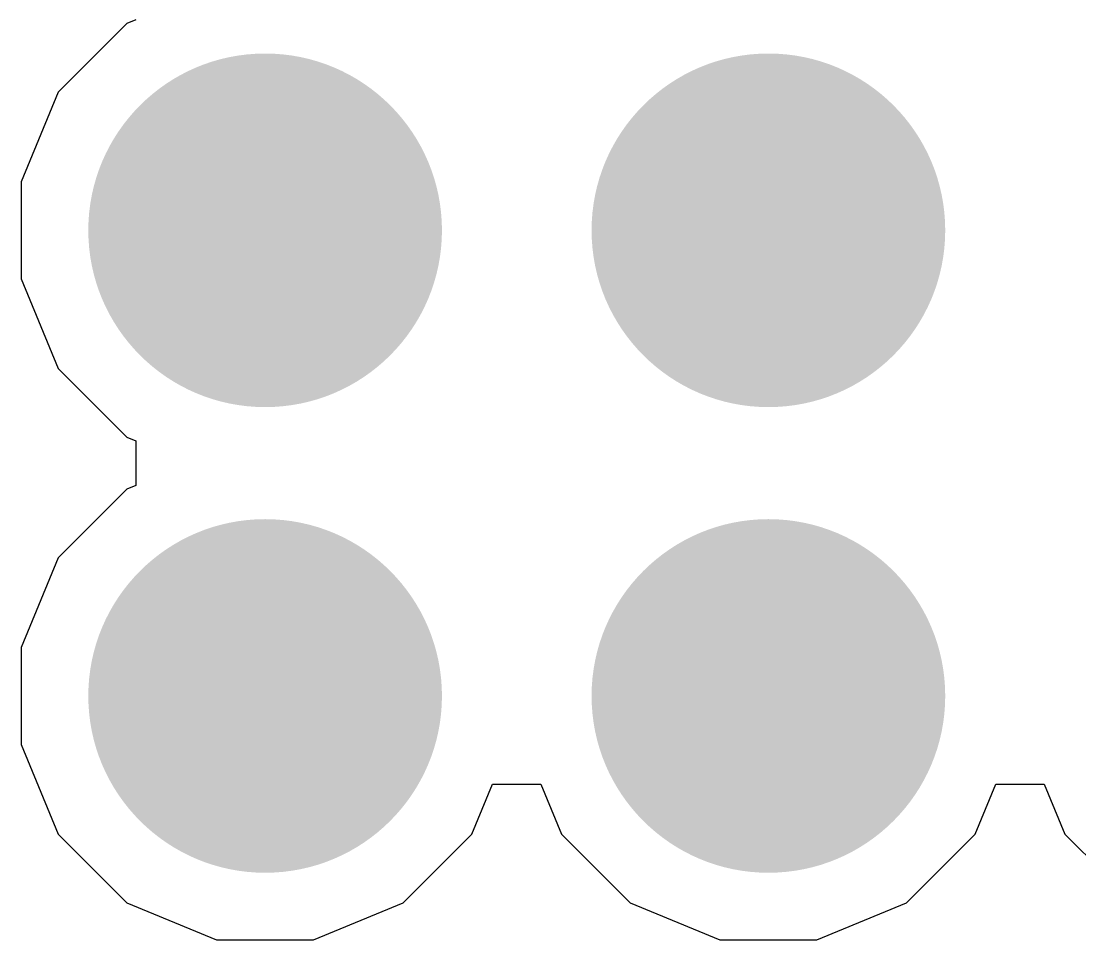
# Model space of a CAD drawing. Header units: inches. Extents: x -4 to 5258, y -4 to 5281.
# Drawn here: x 98.119 to 100.523, y 51.273 to 53.36 of the extents above; entities that cross this region are included whole.
import ezdxf

# ---------------------------------------------------------------- set-up
doc = ezdxf.new("R2010")
doc.units = ezdxf.units.IN
for name, color, linetype in [('Bottom Layer', 5, 'Continuous'), ('Bottom Solder', 6, 'Continuous'), ('Drill Drawing', 1, 'Continuous'), ('Layer 1', 16, 'Continuous'), ('Layer 2', 76, 'Continuous'), ('Top Layer', 1, 'Continuous'), ('Top Solder', 216, 'Continuous'), ('Via Holes', 16, 'Continuous')]:
    doc.layers.add(name, color=color, linetype=linetype)

msp = doc.modelspace()

# ---------------------------------------------------------------- hatches: boundary and pattern name
at = {"layer": 'Bottom Layer'}
h = msp.add_hatch(color=5, dxfattribs=at)
edge = h.paths.add_edge_path()
edge.add_arc((98.6729, 52.8851), 0.3, 0, 360)
h = msp.add_hatch(color=5, dxfattribs=at)
edge = h.paths.add_edge_path()
edge.add_arc((99.8159, 52.8851), 0.3, 0, 360)
h = msp.add_hatch(color=5, dxfattribs=at)
edge = h.paths.add_edge_path()
edge.add_arc((98.6729, 51.8274), 0.3, 0, 360)
h = msp.add_hatch(color=5, dxfattribs=at)
edge = h.paths.add_edge_path()
edge.add_arc((99.8159, 51.8274), 0.3, 0, 360)
at = {"layer": 'Bottom Solder'}
h = msp.add_hatch(color=6, dxfattribs=at)
edge = h.paths.add_edge_path()
edge.add_arc((98.6729, 52.8851), 0.4016, 0, 360)
h = msp.add_hatch(color=6, dxfattribs=at)
edge = h.paths.add_edge_path()
edge.add_arc((99.8159, 52.8851), 0.4016, 0, 360)
h = msp.add_hatch(color=6, dxfattribs=at)
edge = h.paths.add_edge_path()
edge.add_arc((98.6729, 51.8274), 0.4016, 0, 360)
h = msp.add_hatch(color=6, dxfattribs=at)
edge = h.paths.add_edge_path()
edge.add_arc((99.8159, 51.8274), 0.4016, 0, 360)
at = {"layer": 'Layer 1'}
h = msp.add_hatch(color=16, dxfattribs=at)
edge = h.paths.add_edge_path()
edge.add_arc((98.6729, 52.8851), 0.3, 0, 360)
h = msp.add_hatch(color=16, dxfattribs=at)
edge = h.paths.add_edge_path()
edge.add_arc((99.8159, 52.8851), 0.3, 0, 360)
h = msp.add_hatch(color=16, dxfattribs=at)
edge = h.paths.add_edge_path()
edge.add_arc((98.6729, 51.8274), 0.3, 0, 360)
h = msp.add_hatch(color=16, dxfattribs=at)
edge = h.paths.add_edge_path()
edge.add_arc((99.8159, 51.8274), 0.3, 0, 360)
at = {"layer": 'Layer 2'}
h = msp.add_hatch(color=76, dxfattribs=at)
edge = h.paths.add_edge_path()
edge.add_arc((98.6729, 52.8851), 0.3, 0, 360)
h = msp.add_hatch(color=76, dxfattribs=at)
edge = h.paths.add_edge_path()
edge.add_arc((99.8159, 52.8851), 0.3, 0, 360)
h = msp.add_hatch(color=76, dxfattribs=at)
edge = h.paths.add_edge_path()
edge.add_arc((98.6729, 51.8274), 0.3, 0, 360)
h = msp.add_hatch(color=76, dxfattribs=at)
edge = h.paths.add_edge_path()
edge.add_arc((99.8159, 51.8274), 0.3, 0, 360)
at = {"layer": 'Top Layer'}
h = msp.add_hatch(color=1, dxfattribs=at)
edge = h.paths.add_edge_path()
edge.add_arc((98.6729, 52.8851), 0.3, 0, 360)
h = msp.add_hatch(color=1, dxfattribs=at)
edge = h.paths.add_edge_path()
edge.add_arc((99.8159, 52.8851), 0.3, 0, 360)
h = msp.add_hatch(color=1, dxfattribs=at)
edge = h.paths.add_edge_path()
edge.add_arc((98.6729, 51.8274), 0.3, 0, 360)
h = msp.add_hatch(color=1, dxfattribs=at)
edge = h.paths.add_edge_path()
edge.add_arc((99.8159, 51.8274), 0.3, 0, 360)
at = {"layer": 'Top Solder'}
h = msp.add_hatch(color=216, dxfattribs=at)
edge = h.paths.add_edge_path()
edge.add_arc((98.6729, 52.8851), 0.4016, 0, 360)
h = msp.add_hatch(color=216, dxfattribs=at)
edge = h.paths.add_edge_path()
edge.add_arc((99.8159, 52.8851), 0.4016, 0, 360)
h = msp.add_hatch(color=216, dxfattribs=at)
edge = h.paths.add_edge_path()
edge.add_arc((98.6729, 51.8274), 0.4016, 0, 360)
h = msp.add_hatch(color=216, dxfattribs=at)
edge = h.paths.add_edge_path()
edge.add_arc((99.8159, 51.8274), 0.4016, 0, 360)
at = {"layer": 'Via Holes'}
h = msp.add_hatch(color=7, dxfattribs=at)
edge = h.paths.add_edge_path()
edge.add_arc((98.6729, 52.8851), 0.15, 0, 360)
h = msp.add_hatch(color=7, dxfattribs=at)
edge = h.paths.add_edge_path()
edge.add_arc((99.8159, 52.8851), 0.15, 0, 360)
h = msp.add_hatch(color=7, dxfattribs=at)
edge = h.paths.add_edge_path()
edge.add_arc((98.6729, 51.8274), 0.15, 0, 360)
h = msp.add_hatch(color=7, dxfattribs=at)
edge = h.paths.add_edge_path()
edge.add_arc((99.8159, 51.8274), 0.15, 0, 360)

# ---------------------------------------------------------------- linework, layer by layer
at = {"layer": 'Drill Drawing'}
for points in [[(98.5459, 53.0121, 0.0508, 0.0508, 0), (98.5459, 53.1391, 0.0508, 0.0508, 0)], [(98.5459, 53.1391, 0.0508, 0.0508, 0), (98.7999, 53.1391, 0.0508, 0.0508, 0)], [(98.7999, 53.0121, 0.0508, 0.0508, 0), (98.7999, 53.1391, 0.0508, 0.0508, 0)], [(99.6889, 53.0121, 0.0508, 0.0508, 0), (99.6889, 53.1391, 0.0508, 0.0508, 0)], [(99.6889, 53.1391, 0.0508, 0.0508, 0), (99.9429, 53.1391, 0.0508, 0.0508, 0)], [(99.9429, 53.0121, 0.0508, 0.0508, 0), (99.9429, 53.1391, 0.0508, 0.0508, 0)], [(98.5967, 52.9613, 0.0508, 0.0508, 0), (98.5967, 53.0375, 0.0508, 0.0508, 0)], [(98.5967, 53.0375, 0.0508, 0.0508, 0), (98.7491, 53.0375, 0.0508, 0.0508, 0)], [(98.7491, 52.9613, 0.0508, 0.0508, 0), (98.7491, 53.0375, 0.0508, 0.0508, 0)], [(99.7397, 52.9613, 0.0508, 0.0508, 0), (99.7397, 53.0375, 0.0508, 0.0508, 0)], [(99.7397, 53.0375, 0.0508, 0.0508, 0), (99.8921, 53.0375, 0.0508, 0.0508, 0)], [(99.8921, 52.9613, 0.0508, 0.0508, 0), (99.8921, 53.0375, 0.0508, 0.0508, 0)], [(98.4189, 52.7581, 0.0508, 0.0508, 0), (98.4189, 53.0121, 0.0508, 0.0508, 0)], [(98.4189, 53.0121, 0.0508, 0.0508, 0), (98.5459, 53.0121, 0.0508, 0.0508, 0)], [(98.7999, 53.0121, 0.0508, 0.0508, 0), (98.9269, 53.0121, 0.0508, 0.0508, 0)], [(98.9269, 52.7581, 0.0508, 0.0508, 0), (98.9269, 53.0121, 0.0508, 0.0508, 0)], [(99.5619, 52.7581, 0.0508, 0.0508, 0), (99.5619, 53.0121, 0.0508, 0.0508, 0)], [(99.5619, 53.0121, 0.0508, 0.0508, 0), (99.6889, 53.0121, 0.0508, 0.0508, 0)], [(99.9429, 53.0121, 0.0508, 0.0508, 0), (100.0699, 53.0121, 0.0508, 0.0508, 0)], [(100.0699, 52.7581, 0.0508, 0.0508, 0), (100.0699, 53.0121, 0.0508, 0.0508, 0)], [(98.5205, 52.8089, 0.0508, 0.0508, 0), (98.5205, 52.9613, 0.0508, 0.0508, 0)], [(98.5205, 52.9613, 0.0508, 0.0508, 0), (98.5967, 52.9613, 0.0508, 0.0508, 0)], [(98.7491, 52.9613, 0.0508, 0.0508, 0), (98.8253, 52.9613, 0.0508, 0.0508, 0)], [(98.8253, 52.8089, 0.0508, 0.0508, 0), (98.8253, 52.9613, 0.0508, 0.0508, 0)], [(99.6635, 52.8089, 0.0508, 0.0508, 0), (99.6635, 52.9613, 0.0508, 0.0508, 0)], [(99.6635, 52.9613, 0.0508, 0.0508, 0), (99.7397, 52.9613, 0.0508, 0.0508, 0)], [(99.8921, 52.9613, 0.0508, 0.0508, 0), (99.9683, 52.9613, 0.0508, 0.0508, 0)], [(99.9683, 52.8089, 0.0508, 0.0508, 0), (99.9683, 52.9613, 0.0508, 0.0508, 0)], [(98.5205, 52.8089, 0.0508, 0.0508, 0), (98.5967, 52.8089, 0.0508, 0.0508, 0)], [(98.5967, 52.7327, 0.0508, 0.0508, 0), (98.5967, 52.8089, 0.0508, 0.0508, 0)], [(98.7491, 52.8089, 0.0508, 0.0508, 0), (98.8253, 52.8089, 0.0508, 0.0508, 0)], [(98.7491, 52.7327, 0.0508, 0.0508, 0), (98.7491, 52.8089, 0.0508, 0.0508, 0)], [(99.6635, 52.8089, 0.0508, 0.0508, 0), (99.7397, 52.8089, 0.0508, 0.0508, 0)], [(99.7397, 52.7327, 0.0508, 0.0508, 0), (99.7397, 52.8089, 0.0508, 0.0508, 0)], [(99.8921, 52.8089, 0.0508, 0.0508, 0), (99.9683, 52.8089, 0.0508, 0.0508, 0)], [(99.8921, 52.7327, 0.0508, 0.0508, 0), (99.8921, 52.8089, 0.0508, 0.0508, 0)], [(98.4189, 52.7581, 0.0508, 0.0508, 0), (98.5459, 52.7581, 0.0508, 0.0508, 0)], [(98.5459, 52.6311, 0.0508, 0.0508, 0), (98.5459, 52.7581, 0.0508, 0.0508, 0)], [(98.7999, 52.7581, 0.0508, 0.0508, 0), (98.9269, 52.7581, 0.0508, 0.0508, 0)], [(98.7999, 52.6311, 0.0508, 0.0508, 0), (98.7999, 52.7581, 0.0508, 0.0508, 0)], [(99.5619, 52.7581, 0.0508, 0.0508, 0), (99.6889, 52.7581, 0.0508, 0.0508, 0)], [(99.6889, 52.6311, 0.0508, 0.0508, 0), (99.6889, 52.7581, 0.0508, 0.0508, 0)], [(99.9429, 52.7581, 0.0508, 0.0508, 0), (100.0699, 52.7581, 0.0508, 0.0508, 0)], [(99.9429, 52.6311, 0.0508, 0.0508, 0), (99.9429, 52.7581, 0.0508, 0.0508, 0)], [(98.5967, 52.7327, 0.0508, 0.0508, 0), (98.7491, 52.7327, 0.0508, 0.0508, 0)], [(99.7397, 52.7327, 0.0508, 0.0508, 0), (99.8921, 52.7327, 0.0508, 0.0508, 0)], [(98.5459, 52.6311, 0.0508, 0.0508, 0), (98.7999, 52.6311, 0.0508, 0.0508, 0)], [(99.6889, 52.6311, 0.0508, 0.0508, 0), (99.9429, 52.6311, 0.0508, 0.0508, 0)], [(98.5459, 51.9544, 0.0508, 0.0508, 0), (98.5459, 52.0814, 0.0508, 0.0508, 0)], [(98.5459, 52.0814, 0.0508, 0.0508, 0), (98.7999, 52.0814, 0.0508, 0.0508, 0)], [(98.7999, 51.9544, 0.0508, 0.0508, 0), (98.7999, 52.0814, 0.0508, 0.0508, 0)], [(99.6889, 51.9544, 0.0508, 0.0508, 0), (99.6889, 52.0814, 0.0508, 0.0508, 0)], [(99.6889, 52.0814, 0.0508, 0.0508, 0), (99.9429, 52.0814, 0.0508, 0.0508, 0)], [(99.9429, 51.9544, 0.0508, 0.0508, 0), (99.9429, 52.0814, 0.0508, 0.0508, 0)], [(98.5967, 51.9036, 0.0508, 0.0508, 0), (98.5967, 51.9798, 0.0508, 0.0508, 0)], [(98.5967, 51.9798, 0.0508, 0.0508, 0), (98.7491, 51.9798, 0.0508, 0.0508, 0)], [(98.7491, 51.9036, 0.0508, 0.0508, 0), (98.7491, 51.9798, 0.0508, 0.0508, 0)], [(99.7397, 51.9036, 0.0508, 0.0508, 0), (99.7397, 51.9798, 0.0508, 0.0508, 0)], [(99.7397, 51.9798, 0.0508, 0.0508, 0), (99.8921, 51.9798, 0.0508, 0.0508, 0)], [(99.8921, 51.9036, 0.0508, 0.0508, 0), (99.8921, 51.9798, 0.0508, 0.0508, 0)], [(98.4189, 51.7004, 0.0508, 0.0508, 0), (98.4189, 51.9544, 0.0508, 0.0508, 0)], [(98.4189, 51.9544, 0.0508, 0.0508, 0), (98.5459, 51.9544, 0.0508, 0.0508, 0)], [(98.7999, 51.9544, 0.0508, 0.0508, 0), (98.9269, 51.9544, 0.0508, 0.0508, 0)], [(98.9269, 51.7004, 0.0508, 0.0508, 0), (98.9269, 51.9544, 0.0508, 0.0508, 0)], [(99.5619, 51.7004, 0.0508, 0.0508, 0), (99.5619, 51.9544, 0.0508, 0.0508, 0)], [(99.5619, 51.9544, 0.0508, 0.0508, 0), (99.6889, 51.9544, 0.0508, 0.0508, 0)], [(99.9429, 51.9544, 0.0508, 0.0508, 0), (100.0699, 51.9544, 0.0508, 0.0508, 0)], [(100.0699, 51.7004, 0.0508, 0.0508, 0), (100.0699, 51.9544, 0.0508, 0.0508, 0)], [(98.5205, 51.7512, 0.0508, 0.0508, 0), (98.5205, 51.9036, 0.0508, 0.0508, 0)], [(98.5205, 51.9036, 0.0508, 0.0508, 0), (98.5967, 51.9036, 0.0508, 0.0508, 0)], [(98.7491, 51.9036, 0.0508, 0.0508, 0), (98.8253, 51.9036, 0.0508, 0.0508, 0)], [(98.8253, 51.7512, 0.0508, 0.0508, 0), (98.8253, 51.9036, 0.0508, 0.0508, 0)], [(99.6635, 51.7512, 0.0508, 0.0508, 0), (99.6635, 51.9036, 0.0508, 0.0508, 0)], [(99.6635, 51.9036, 0.0508, 0.0508, 0), (99.7397, 51.9036, 0.0508, 0.0508, 0)], [(99.8921, 51.9036, 0.0508, 0.0508, 0), (99.9683, 51.9036, 0.0508, 0.0508, 0)], [(99.9683, 51.7512, 0.0508, 0.0508, 0), (99.9683, 51.9036, 0.0508, 0.0508, 0)], [(98.5205, 51.7512, 0.0508, 0.0508, 0), (98.5967, 51.7512, 0.0508, 0.0508, 0)], [(98.5967, 51.675, 0.0508, 0.0508, 0), (98.5967, 51.7512, 0.0508, 0.0508, 0)], [(98.7491, 51.7512, 0.0508, 0.0508, 0), (98.8253, 51.7512, 0.0508, 0.0508, 0)], [(98.7491, 51.675, 0.0508, 0.0508, 0), (98.7491, 51.7512, 0.0508, 0.0508, 0)], [(99.6635, 51.7512, 0.0508, 0.0508, 0), (99.7397, 51.7512, 0.0508, 0.0508, 0)], [(99.7397, 51.675, 0.0508, 0.0508, 0), (99.7397, 51.7512, 0.0508, 0.0508, 0)], [(99.8921, 51.7512, 0.0508, 0.0508, 0), (99.9683, 51.7512, 0.0508, 0.0508, 0)], [(99.8921, 51.675, 0.0508, 0.0508, 0), (99.8921, 51.7512, 0.0508, 0.0508, 0)], [(98.4189, 51.7004, 0.0508, 0.0508, 0), (98.5459, 51.7004, 0.0508, 0.0508, 0)], [(98.5459, 51.5734, 0.0508, 0.0508, 0), (98.5459, 51.7004, 0.0508, 0.0508, 0)], [(98.7999, 51.7004, 0.0508, 0.0508, 0), (98.9269, 51.7004, 0.0508, 0.0508, 0)], [(98.7999, 51.5734, 0.0508, 0.0508, 0), (98.7999, 51.7004, 0.0508, 0.0508, 0)], [(99.5619, 51.7004, 0.0508, 0.0508, 0), (99.6889, 51.7004, 0.0508, 0.0508, 0)], [(99.6889, 51.5734, 0.0508, 0.0508, 0), (99.6889, 51.7004, 0.0508, 0.0508, 0)], [(99.9429, 51.7004, 0.0508, 0.0508, 0), (100.0699, 51.7004, 0.0508, 0.0508, 0)], [(99.9429, 51.5734, 0.0508, 0.0508, 0), (99.9429, 51.7004, 0.0508, 0.0508, 0)], [(98.5967, 51.675, 0.0508, 0.0508, 0), (98.7491, 51.675, 0.0508, 0.0508, 0)], [(99.7397, 51.675, 0.0508, 0.0508, 0), (99.8921, 51.675, 0.0508, 0.0508, 0)], [(98.5459, 51.5734, 0.0508, 0.0508, 0), (98.7999, 51.5734, 0.0508, 0.0508, 0)], [(99.6889, 51.5734, 0.0508, 0.0508, 0), (99.9429, 51.5734, 0.0508, 0.0508, 0)]]:
    msp.add_lwpolyline(points, format="xyseb", dxfattribs=at)
for points in [[(98.5332, 53.1391, 0.0254, 0.0254, 1), (98.5586, 53.1391, 0.0254, 0.0254, 1)], [(98.5332, 53.1391, 0.0254, 0.0254, 1), (98.5586, 53.1391, 0.0254, 0.0254, 1)], [(98.7872, 53.1391, 0.0254, 0.0254, 1), (98.8126, 53.1391, 0.0254, 0.0254, 1)], [(98.7872, 53.1391, 0.0254, 0.0254, 1), (98.8126, 53.1391, 0.0254, 0.0254, 1)], [(99.6762, 53.1391, 0.0254, 0.0254, 1), (99.7016, 53.1391, 0.0254, 0.0254, 1)], [(99.6762, 53.1391, 0.0254, 0.0254, 1), (99.7016, 53.1391, 0.0254, 0.0254, 1)], [(99.9302, 53.1391, 0.0254, 0.0254, 1), (99.9556, 53.1391, 0.0254, 0.0254, 1)], [(99.9302, 53.1391, 0.0254, 0.0254, 1), (99.9556, 53.1391, 0.0254, 0.0254, 1)], [(98.584, 53.0375, 0.0254, 0.0254, 1), (98.6094, 53.0375, 0.0254, 0.0254, 1)], [(98.584, 53.0375, 0.0254, 0.0254, 1), (98.6094, 53.0375, 0.0254, 0.0254, 1)], [(98.7364, 53.0375, 0.0254, 0.0254, 1), (98.7618, 53.0375, 0.0254, 0.0254, 1)], [(98.7364, 53.0375, 0.0254, 0.0254, 1), (98.7618, 53.0375, 0.0254, 0.0254, 1)], [(99.727, 53.0375, 0.0254, 0.0254, 1), (99.7524, 53.0375, 0.0254, 0.0254, 1)], [(99.727, 53.0375, 0.0254, 0.0254, 1), (99.7524, 53.0375, 0.0254, 0.0254, 1)], [(99.8794, 53.0375, 0.0254, 0.0254, 1), (99.9048, 53.0375, 0.0254, 0.0254, 1)], [(99.8794, 53.0375, 0.0254, 0.0254, 1), (99.9048, 53.0375, 0.0254, 0.0254, 1)], [(98.4062, 53.0121, 0.0254, 0.0254, 1), (98.4316, 53.0121, 0.0254, 0.0254, 1)], [(98.4062, 53.0121, 0.0254, 0.0254, 1), (98.4316, 53.0121, 0.0254, 0.0254, 1)], [(98.5332, 53.0121, 0.0254, 0.0254, 1), (98.5586, 53.0121, 0.0254, 0.0254, 1)], [(98.5332, 53.0121, 0.0254, 0.0254, 1), (98.5586, 53.0121, 0.0254, 0.0254, 1)], [(98.7872, 53.0121, 0.0254, 0.0254, 1), (98.8126, 53.0121, 0.0254, 0.0254, 1)], [(98.7872, 53.0121, 0.0254, 0.0254, 1), (98.8126, 53.0121, 0.0254, 0.0254, 1)], [(98.9142, 53.0121, 0.0254, 0.0254, 1), (98.9396, 53.0121, 0.0254, 0.0254, 1)], [(98.9142, 53.0121, 0.0254, 0.0254, 1), (98.9396, 53.0121, 0.0254, 0.0254, 1)], [(99.5492, 53.0121, 0.0254, 0.0254, 1), (99.5746, 53.0121, 0.0254, 0.0254, 1)], [(99.5492, 53.0121, 0.0254, 0.0254, 1), (99.5746, 53.0121, 0.0254, 0.0254, 1)], [(99.6762, 53.0121, 0.0254, 0.0254, 1), (99.7016, 53.0121, 0.0254, 0.0254, 1)], [(99.6762, 53.0121, 0.0254, 0.0254, 1), (99.7016, 53.0121, 0.0254, 0.0254, 1)], [(99.9302, 53.0121, 0.0254, 0.0254, 1), (99.9556, 53.0121, 0.0254, 0.0254, 1)], [(99.9302, 53.0121, 0.0254, 0.0254, 1), (99.9556, 53.0121, 0.0254, 0.0254, 1)], [(100.0572, 53.0121, 0.0254, 0.0254, 1), (100.0826, 53.0121, 0.0254, 0.0254, 1)], [(100.0572, 53.0121, 0.0254, 0.0254, 1), (100.0826, 53.0121, 0.0254, 0.0254, 1)], [(98.5078, 52.9613, 0.0254, 0.0254, 1), (98.5332, 52.9613, 0.0254, 0.0254, 1)], [(98.5078, 52.9613, 0.0254, 0.0254, 1), (98.5332, 52.9613, 0.0254, 0.0254, 1)], [(98.584, 52.9613, 0.0254, 0.0254, 1), (98.6094, 52.9613, 0.0254, 0.0254, 1)], [(98.584, 52.9613, 0.0254, 0.0254, 1), (98.6094, 52.9613, 0.0254, 0.0254, 1)], [(98.7364, 52.9613, 0.0254, 0.0254, 1), (98.7618, 52.9613, 0.0254, 0.0254, 1)], [(98.7364, 52.9613, 0.0254, 0.0254, 1), (98.7618, 52.9613, 0.0254, 0.0254, 1)], [(98.8126, 52.9613, 0.0254, 0.0254, 1), (98.838, 52.9613, 0.0254, 0.0254, 1)], [(98.8126, 52.9613, 0.0254, 0.0254, 1), (98.838, 52.9613, 0.0254, 0.0254, 1)], [(99.6508, 52.9613, 0.0254, 0.0254, 1), (99.6762, 52.9613, 0.0254, 0.0254, 1)], [(99.6508, 52.9613, 0.0254, 0.0254, 1), (99.6762, 52.9613, 0.0254, 0.0254, 1)], [(99.727, 52.9613, 0.0254, 0.0254, 1), (99.7524, 52.9613, 0.0254, 0.0254, 1)], [(99.727, 52.9613, 0.0254, 0.0254, 1), (99.7524, 52.9613, 0.0254, 0.0254, 1)], [(99.8794, 52.9613, 0.0254, 0.0254, 1), (99.9048, 52.9613, 0.0254, 0.0254, 1)], [(99.8794, 52.9613, 0.0254, 0.0254, 1), (99.9048, 52.9613, 0.0254, 0.0254, 1)], [(99.9556, 52.9613, 0.0254, 0.0254, 1), (99.981, 52.9613, 0.0254, 0.0254, 1)], [(99.9556, 52.9613, 0.0254, 0.0254, 1), (99.981, 52.9613, 0.0254, 0.0254, 1)], [(98.5078, 52.8089, 0.0254, 0.0254, 1), (98.5332, 52.8089, 0.0254, 0.0254, 1)], [(98.5078, 52.8089, 0.0254, 0.0254, 1), (98.5332, 52.8089, 0.0254, 0.0254, 1)], [(98.584, 52.8089, 0.0254, 0.0254, 1), (98.6094, 52.8089, 0.0254, 0.0254, 1)], [(98.584, 52.8089, 0.0254, 0.0254, 1), (98.6094, 52.8089, 0.0254, 0.0254, 1)], [(98.7364, 52.8089, 0.0254, 0.0254, 1), (98.7618, 52.8089, 0.0254, 0.0254, 1)], [(98.7364, 52.8089, 0.0254, 0.0254, 1), (98.7618, 52.8089, 0.0254, 0.0254, 1)], [(98.8126, 52.8089, 0.0254, 0.0254, 1), (98.838, 52.8089, 0.0254, 0.0254, 1)], [(98.8126, 52.8089, 0.0254, 0.0254, 1), (98.838, 52.8089, 0.0254, 0.0254, 1)], [(99.6508, 52.8089, 0.0254, 0.0254, 1), (99.6762, 52.8089, 0.0254, 0.0254, 1)], [(99.6508, 52.8089, 0.0254, 0.0254, 1), (99.6762, 52.8089, 0.0254, 0.0254, 1)], [(99.727, 52.8089, 0.0254, 0.0254, 1), (99.7524, 52.8089, 0.0254, 0.0254, 1)], [(99.727, 52.8089, 0.0254, 0.0254, 1), (99.7524, 52.8089, 0.0254, 0.0254, 1)], [(99.8794, 52.8089, 0.0254, 0.0254, 1), (99.9048, 52.8089, 0.0254, 0.0254, 1)], [(99.8794, 52.8089, 0.0254, 0.0254, 1), (99.9048, 52.8089, 0.0254, 0.0254, 1)], [(99.9556, 52.8089, 0.0254, 0.0254, 1), (99.981, 52.8089, 0.0254, 0.0254, 1)], [(99.9556, 52.8089, 0.0254, 0.0254, 1), (99.981, 52.8089, 0.0254, 0.0254, 1)], [(98.4062, 52.7581, 0.0254, 0.0254, 1), (98.4316, 52.7581, 0.0254, 0.0254, 1)], [(98.4062, 52.7581, 0.0254, 0.0254, 1), (98.4316, 52.7581, 0.0254, 0.0254, 1)], [(98.5332, 52.7581, 0.0254, 0.0254, 1), (98.5586, 52.7581, 0.0254, 0.0254, 1)], [(98.5332, 52.7581, 0.0254, 0.0254, 1), (98.5586, 52.7581, 0.0254, 0.0254, 1)], [(98.7872, 52.7581, 0.0254, 0.0254, 1), (98.8126, 52.7581, 0.0254, 0.0254, 1)], [(98.7872, 52.7581, 0.0254, 0.0254, 1), (98.8126, 52.7581, 0.0254, 0.0254, 1)], [(98.9142, 52.7581, 0.0254, 0.0254, 1), (98.9396, 52.7581, 0.0254, 0.0254, 1)], [(98.9142, 52.7581, 0.0254, 0.0254, 1), (98.9396, 52.7581, 0.0254, 0.0254, 1)], [(99.5492, 52.7581, 0.0254, 0.0254, 1), (99.5746, 52.7581, 0.0254, 0.0254, 1)], [(99.5492, 52.7581, 0.0254, 0.0254, 1), (99.5746, 52.7581, 0.0254, 0.0254, 1)], [(99.6762, 52.7581, 0.0254, 0.0254, 1), (99.7016, 52.7581, 0.0254, 0.0254, 1)], [(99.6762, 52.7581, 0.0254, 0.0254, 1), (99.7016, 52.7581, 0.0254, 0.0254, 1)], [(99.9302, 52.7581, 0.0254, 0.0254, 1), (99.9556, 52.7581, 0.0254, 0.0254, 1)], [(99.9302, 52.7581, 0.0254, 0.0254, 1), (99.9556, 52.7581, 0.0254, 0.0254, 1)], [(100.0572, 52.7581, 0.0254, 0.0254, 1), (100.0826, 52.7581, 0.0254, 0.0254, 1)], [(100.0572, 52.7581, 0.0254, 0.0254, 1), (100.0826, 52.7581, 0.0254, 0.0254, 1)], [(98.584, 52.7327, 0.0254, 0.0254, 1), (98.6094, 52.7327, 0.0254, 0.0254, 1)], [(98.584, 52.7327, 0.0254, 0.0254, 1), (98.6094, 52.7327, 0.0254, 0.0254, 1)], [(98.7364, 52.7327, 0.0254, 0.0254, 1), (98.7618, 52.7327, 0.0254, 0.0254, 1)], [(98.7364, 52.7327, 0.0254, 0.0254, 1), (98.7618, 52.7327, 0.0254, 0.0254, 1)], [(99.727, 52.7327, 0.0254, 0.0254, 1), (99.7524, 52.7327, 0.0254, 0.0254, 1)], [(99.727, 52.7327, 0.0254, 0.0254, 1), (99.7524, 52.7327, 0.0254, 0.0254, 1)], [(99.8794, 52.7327, 0.0254, 0.0254, 1), (99.9048, 52.7327, 0.0254, 0.0254, 1)], [(99.8794, 52.7327, 0.0254, 0.0254, 1), (99.9048, 52.7327, 0.0254, 0.0254, 1)], [(98.5332, 52.6311, 0.0254, 0.0254, 1), (98.5586, 52.6311, 0.0254, 0.0254, 1)], [(98.5332, 52.6311, 0.0254, 0.0254, 1), (98.5586, 52.6311, 0.0254, 0.0254, 1)], [(98.7872, 52.6311, 0.0254, 0.0254, 1), (98.8126, 52.6311, 0.0254, 0.0254, 1)], [(98.7872, 52.6311, 0.0254, 0.0254, 1), (98.8126, 52.6311, 0.0254, 0.0254, 1)], [(99.6762, 52.6311, 0.0254, 0.0254, 1), (99.7016, 52.6311, 0.0254, 0.0254, 1)], [(99.6762, 52.6311, 0.0254, 0.0254, 1), (99.7016, 52.6311, 0.0254, 0.0254, 1)], [(99.9302, 52.6311, 0.0254, 0.0254, 1), (99.9556, 52.6311, 0.0254, 0.0254, 1)], [(99.9302, 52.6311, 0.0254, 0.0254, 1), (99.9556, 52.6311, 0.0254, 0.0254, 1)], [(98.5332, 52.0814, 0.0254, 0.0254, 1), (98.5586, 52.0814, 0.0254, 0.0254, 1)], [(98.5332, 52.0814, 0.0254, 0.0254, 1), (98.5586, 52.0814, 0.0254, 0.0254, 1)], [(98.7872, 52.0814, 0.0254, 0.0254, 1), (98.8126, 52.0814, 0.0254, 0.0254, 1)], [(98.7872, 52.0814, 0.0254, 0.0254, 1), (98.8126, 52.0814, 0.0254, 0.0254, 1)], [(99.6762, 52.0814, 0.0254, 0.0254, 1), (99.7016, 52.0814, 0.0254, 0.0254, 1)], [(99.6762, 52.0814, 0.0254, 0.0254, 1), (99.7016, 52.0814, 0.0254, 0.0254, 1)], [(99.9302, 52.0814, 0.0254, 0.0254, 1), (99.9556, 52.0814, 0.0254, 0.0254, 1)], [(99.9302, 52.0814, 0.0254, 0.0254, 1), (99.9556, 52.0814, 0.0254, 0.0254, 1)], [(98.584, 51.9798, 0.0254, 0.0254, 1), (98.6094, 51.9798, 0.0254, 0.0254, 1)], [(98.584, 51.9798, 0.0254, 0.0254, 1), (98.6094, 51.9798, 0.0254, 0.0254, 1)], [(98.7364, 51.9798, 0.0254, 0.0254, 1), (98.7618, 51.9798, 0.0254, 0.0254, 1)], [(98.7364, 51.9798, 0.0254, 0.0254, 1), (98.7618, 51.9798, 0.0254, 0.0254, 1)], [(99.727, 51.9798, 0.0254, 0.0254, 1), (99.7524, 51.9798, 0.0254, 0.0254, 1)], [(99.727, 51.9798, 0.0254, 0.0254, 1), (99.7524, 51.9798, 0.0254, 0.0254, 1)], [(99.8794, 51.9798, 0.0254, 0.0254, 1), (99.9048, 51.9798, 0.0254, 0.0254, 1)], [(99.8794, 51.9798, 0.0254, 0.0254, 1), (99.9048, 51.9798, 0.0254, 0.0254, 1)], [(98.4062, 51.9544, 0.0254, 0.0254, 1), (98.4316, 51.9544, 0.0254, 0.0254, 1)], [(98.4062, 51.9544, 0.0254, 0.0254, 1), (98.4316, 51.9544, 0.0254, 0.0254, 1)], [(98.5332, 51.9544, 0.0254, 0.0254, 1), (98.5586, 51.9544, 0.0254, 0.0254, 1)], [(98.5332, 51.9544, 0.0254, 0.0254, 1), (98.5586, 51.9544, 0.0254, 0.0254, 1)], [(98.7872, 51.9544, 0.0254, 0.0254, 1), (98.8126, 51.9544, 0.0254, 0.0254, 1)], [(98.7872, 51.9544, 0.0254, 0.0254, 1), (98.8126, 51.9544, 0.0254, 0.0254, 1)], [(98.9142, 51.9544, 0.0254, 0.0254, 1), (98.9396, 51.9544, 0.0254, 0.0254, 1)], [(98.9142, 51.9544, 0.0254, 0.0254, 1), (98.9396, 51.9544, 0.0254, 0.0254, 1)], [(99.5492, 51.9544, 0.0254, 0.0254, 1), (99.5746, 51.9544, 0.0254, 0.0254, 1)], [(99.5492, 51.9544, 0.0254, 0.0254, 1), (99.5746, 51.9544, 0.0254, 0.0254, 1)], [(99.6762, 51.9544, 0.0254, 0.0254, 1), (99.7016, 51.9544, 0.0254, 0.0254, 1)], [(99.6762, 51.9544, 0.0254, 0.0254, 1), (99.7016, 51.9544, 0.0254, 0.0254, 1)], [(99.9302, 51.9544, 0.0254, 0.0254, 1), (99.9556, 51.9544, 0.0254, 0.0254, 1)], [(99.9302, 51.9544, 0.0254, 0.0254, 1), (99.9556, 51.9544, 0.0254, 0.0254, 1)], [(100.0572, 51.9544, 0.0254, 0.0254, 1), (100.0826, 51.9544, 0.0254, 0.0254, 1)], [(100.0572, 51.9544, 0.0254, 0.0254, 1), (100.0826, 51.9544, 0.0254, 0.0254, 1)], [(98.5078, 51.9036, 0.0254, 0.0254, 1), (98.5332, 51.9036, 0.0254, 0.0254, 1)], [(98.5078, 51.9036, 0.0254, 0.0254, 1), (98.5332, 51.9036, 0.0254, 0.0254, 1)], [(98.584, 51.9036, 0.0254, 0.0254, 1), (98.6094, 51.9036, 0.0254, 0.0254, 1)], [(98.584, 51.9036, 0.0254, 0.0254, 1), (98.6094, 51.9036, 0.0254, 0.0254, 1)], [(98.7364, 51.9036, 0.0254, 0.0254, 1), (98.7618, 51.9036, 0.0254, 0.0254, 1)], [(98.7364, 51.9036, 0.0254, 0.0254, 1), (98.7618, 51.9036, 0.0254, 0.0254, 1)], [(98.8126, 51.9036, 0.0254, 0.0254, 1), (98.838, 51.9036, 0.0254, 0.0254, 1)], [(98.8126, 51.9036, 0.0254, 0.0254, 1), (98.838, 51.9036, 0.0254, 0.0254, 1)], [(99.6508, 51.9036, 0.0254, 0.0254, 1), (99.6762, 51.9036, 0.0254, 0.0254, 1)], [(99.6508, 51.9036, 0.0254, 0.0254, 1), (99.6762, 51.9036, 0.0254, 0.0254, 1)], [(99.727, 51.9036, 0.0254, 0.0254, 1), (99.7524, 51.9036, 0.0254, 0.0254, 1)], [(99.727, 51.9036, 0.0254, 0.0254, 1), (99.7524, 51.9036, 0.0254, 0.0254, 1)], [(99.8794, 51.9036, 0.0254, 0.0254, 1), (99.9048, 51.9036, 0.0254, 0.0254, 1)], [(99.8794, 51.9036, 0.0254, 0.0254, 1), (99.9048, 51.9036, 0.0254, 0.0254, 1)], [(99.9556, 51.9036, 0.0254, 0.0254, 1), (99.981, 51.9036, 0.0254, 0.0254, 1)], [(99.9556, 51.9036, 0.0254, 0.0254, 1), (99.981, 51.9036, 0.0254, 0.0254, 1)], [(98.5078, 51.7512, 0.0254, 0.0254, 1), (98.5332, 51.7512, 0.0254, 0.0254, 1)], [(98.5078, 51.7512, 0.0254, 0.0254, 1), (98.5332, 51.7512, 0.0254, 0.0254, 1)], [(98.584, 51.7512, 0.0254, 0.0254, 1), (98.6094, 51.7512, 0.0254, 0.0254, 1)], [(98.584, 51.7512, 0.0254, 0.0254, 1), (98.6094, 51.7512, 0.0254, 0.0254, 1)], [(98.7364, 51.7512, 0.0254, 0.0254, 1), (98.7618, 51.7512, 0.0254, 0.0254, 1)], [(98.7364, 51.7512, 0.0254, 0.0254, 1), (98.7618, 51.7512, 0.0254, 0.0254, 1)], [(98.8126, 51.7512, 0.0254, 0.0254, 1), (98.838, 51.7512, 0.0254, 0.0254, 1)], [(98.8126, 51.7512, 0.0254, 0.0254, 1), (98.838, 51.7512, 0.0254, 0.0254, 1)], [(99.6508, 51.7512, 0.0254, 0.0254, 1), (99.6762, 51.7512, 0.0254, 0.0254, 1)], [(99.6508, 51.7512, 0.0254, 0.0254, 1), (99.6762, 51.7512, 0.0254, 0.0254, 1)], [(99.727, 51.7512, 0.0254, 0.0254, 1), (99.7524, 51.7512, 0.0254, 0.0254, 1)], [(99.727, 51.7512, 0.0254, 0.0254, 1), (99.7524, 51.7512, 0.0254, 0.0254, 1)], [(99.8794, 51.7512, 0.0254, 0.0254, 1), (99.9048, 51.7512, 0.0254, 0.0254, 1)], [(99.8794, 51.7512, 0.0254, 0.0254, 1), (99.9048, 51.7512, 0.0254, 0.0254, 1)], [(99.9556, 51.7512, 0.0254, 0.0254, 1), (99.981, 51.7512, 0.0254, 0.0254, 1)], [(99.9556, 51.7512, 0.0254, 0.0254, 1), (99.981, 51.7512, 0.0254, 0.0254, 1)], [(98.4062, 51.7004, 0.0254, 0.0254, 1), (98.4316, 51.7004, 0.0254, 0.0254, 1)], [(98.4062, 51.7004, 0.0254, 0.0254, 1), (98.4316, 51.7004, 0.0254, 0.0254, 1)], [(98.5332, 51.7004, 0.0254, 0.0254, 1), (98.5586, 51.7004, 0.0254, 0.0254, 1)], [(98.5332, 51.7004, 0.0254, 0.0254, 1), (98.5586, 51.7004, 0.0254, 0.0254, 1)], [(98.7872, 51.7004, 0.0254, 0.0254, 1), (98.8126, 51.7004, 0.0254, 0.0254, 1)], [(98.7872, 51.7004, 0.0254, 0.0254, 1), (98.8126, 51.7004, 0.0254, 0.0254, 1)], [(98.9142, 51.7004, 0.0254, 0.0254, 1), (98.9396, 51.7004, 0.0254, 0.0254, 1)], [(98.9142, 51.7004, 0.0254, 0.0254, 1), (98.9396, 51.7004, 0.0254, 0.0254, 1)], [(99.5492, 51.7004, 0.0254, 0.0254, 1), (99.5746, 51.7004, 0.0254, 0.0254, 1)], [(99.5492, 51.7004, 0.0254, 0.0254, 1), (99.5746, 51.7004, 0.0254, 0.0254, 1)], [(99.6762, 51.7004, 0.0254, 0.0254, 1), (99.7016, 51.7004, 0.0254, 0.0254, 1)], [(99.6762, 51.7004, 0.0254, 0.0254, 1), (99.7016, 51.7004, 0.0254, 0.0254, 1)], [(99.9302, 51.7004, 0.0254, 0.0254, 1), (99.9556, 51.7004, 0.0254, 0.0254, 1)], [(99.9302, 51.7004, 0.0254, 0.0254, 1), (99.9556, 51.7004, 0.0254, 0.0254, 1)], [(100.0572, 51.7004, 0.0254, 0.0254, 1), (100.0826, 51.7004, 0.0254, 0.0254, 1)], [(100.0572, 51.7004, 0.0254, 0.0254, 1), (100.0826, 51.7004, 0.0254, 0.0254, 1)], [(98.584, 51.675, 0.0254, 0.0254, 1), (98.6094, 51.675, 0.0254, 0.0254, 1)], [(98.584, 51.675, 0.0254, 0.0254, 1), (98.6094, 51.675, 0.0254, 0.0254, 1)], [(98.7364, 51.675, 0.0254, 0.0254, 1), (98.7618, 51.675, 0.0254, 0.0254, 1)], [(98.7364, 51.675, 0.0254, 0.0254, 1), (98.7618, 51.675, 0.0254, 0.0254, 1)], [(99.727, 51.675, 0.0254, 0.0254, 1), (99.7524, 51.675, 0.0254, 0.0254, 1)], [(99.727, 51.675, 0.0254, 0.0254, 1), (99.7524, 51.675, 0.0254, 0.0254, 1)], [(99.8794, 51.675, 0.0254, 0.0254, 1), (99.9048, 51.675, 0.0254, 0.0254, 1)], [(99.8794, 51.675, 0.0254, 0.0254, 1), (99.9048, 51.675, 0.0254, 0.0254, 1)], [(98.5332, 51.5734, 0.0254, 0.0254, 1), (98.5586, 51.5734, 0.0254, 0.0254, 1)], [(98.5332, 51.5734, 0.0254, 0.0254, 1), (98.5586, 51.5734, 0.0254, 0.0254, 1)], [(98.7872, 51.5734, 0.0254, 0.0254, 1), (98.8126, 51.5734, 0.0254, 0.0254, 1)], [(98.7872, 51.5734, 0.0254, 0.0254, 1), (98.8126, 51.5734, 0.0254, 0.0254, 1)], [(99.6762, 51.5734, 0.0254, 0.0254, 1), (99.7016, 51.5734, 0.0254, 0.0254, 1)], [(99.6762, 51.5734, 0.0254, 0.0254, 1), (99.7016, 51.5734, 0.0254, 0.0254, 1)], [(99.9302, 51.5734, 0.0254, 0.0254, 1), (99.9556, 51.5734, 0.0254, 0.0254, 1)], [(99.9302, 51.5734, 0.0254, 0.0254, 1), (99.9556, 51.5734, 0.0254, 0.0254, 1)]]:
    msp.add_lwpolyline(points, format="xyseb", close=True, dxfattribs=at)
at = {"layer": 'Layer 2'}
for p, q in [((98.359, 53.3547), (98.2032, 53.1989)), ((98.3793, 53.3631), (98.359, 53.3547)), ((98.2032, 53.1989), (98.1189, 52.9953)), ((98.1189, 52.9953), (98.1189, 52.7749)), ((98.1189, 52.7749), (98.2032, 52.5713)), ((98.2032, 52.5713), (98.359, 52.4154)), ((98.359, 52.4154), (98.3793, 52.4071)), ((98.3793, 52.4071), (98.3793, 52.3055)), ((98.359, 52.2971), (98.2032, 52.1412)), ((98.3793, 52.3055), (98.359, 52.2971)), ((98.2032, 52.1412), (98.1189, 51.9376)), ((98.1189, 51.9376), (98.1189, 51.7172)), ((98.1189, 51.7172), (98.2032, 51.5136)), ((99.1425, 51.5136), (99.1894, 51.6267)), ((99.1894, 51.6267), (99.2993, 51.6267)), ((99.2993, 51.6267), (99.3462, 51.5136)), ((100.2855, 51.5136), (100.3324, 51.6267)), ((100.3324, 51.6267), (100.4423, 51.6267)), ((100.4423, 51.6267), (100.4892, 51.5136)), ((98.2032, 51.5136), (98.359, 51.3578)), ((98.9867, 51.3578), (99.1425, 51.5136)), ((99.3462, 51.5136), (99.502, 51.3578)), ((100.1297, 51.3578), (100.2855, 51.5136)), ((100.4892, 51.5136), (100.645, 51.3578)), ((98.359, 51.3578), (98.5627, 51.2734)), ((98.7831, 51.2734), (98.9867, 51.3578)), ((99.502, 51.3578), (99.7057, 51.2734)), ((99.9261, 51.2734), (100.1297, 51.3578)), ((98.5627, 51.2734), (98.7831, 51.2734)), ((99.7057, 51.2734), (99.9261, 51.2734))]:
    msp.add_line(p, q, dxfattribs=at)

doc.saveas('drawing.dxf')
